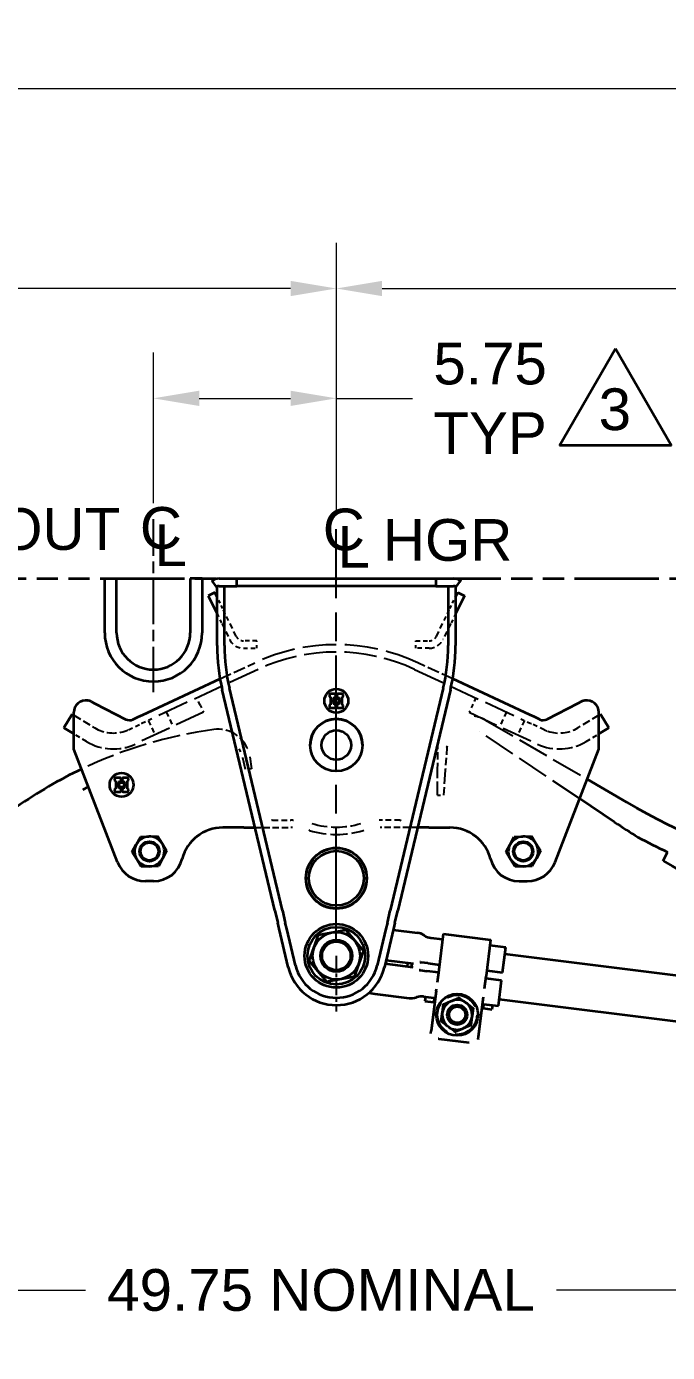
# Model space of a CAD drawing. Header units: inches. Extents: x 8 to 267, y 4 to 172.
# Drawn here: x 104.94 to 125.09, y 76.17 to 117.85 of the extents above; entities that cross this region are included whole.
import ezdxf
from ezdxf.enums import TextEntityAlignment as Align

# ---------------------------------------------------------------- set-up
doc = ezdxf.new("R2010")
doc.units = ezdxf.units.IN
doc.header["$LTSCALE"] = 8
doc.header["$MEASUREMENT"] = 0
for name, pattern in [('CHAIN', [0.7087, 0.4724, -0.0591, 0.1181, -0.0591]), ('DASHED', [0.2067, 0.1654, -0.0413]), ('DOUBLE_DASH_CHAIN', [1.2403, 0.6614, -0.0827, 0.1654, -0.0827, 0.1654, -0.0827])]:
    doc.linetypes.add(name, pattern=pattern)
for name, color, linetype, lineweight in [('Center Mark(Hutchens)', 7, 'Continuous', 25), ('Centerline(Hutchens)', 7, 'Continuous', 25), ('Dimensions(Hutchens)', 7, 'Continuous', 25), ('Hidden Edges(Hutchens)', 7, 'DASHED', 25), ('Phantom Lines(Hutchens)', 7, 'DOUBLE_DASH_CHAIN', 70), ('Sketch Geometry(Hutchens)', 7, 'Continuous', 35), ('Symbols(Hutchens)', 7, 'Continuous', 25), ('Visible Edges(Hutchens)', 7, 'Continuous', 35)]:
    doc.layers.add(name, color=color, linetype=linetype, lineweight=lineweight)
doc.styles.add('Hutchens .164', font='ARIAL.TTF')
doc.dimstyles.new('HUTCHENS STD DIM X.XX', dxfattribs={"dimscale": 8, "dimtxt": 0.164, "dimasz": 0.18, "dimexe": 0.18, "dimexo": 0.0625, "dimgap": 0.09, "dimtad": 0, "dimtih": 1, "dimtoh": 1, "dimrnd": 1e-08, "dimzin": 4, "dimdsep": 46, "dimtxsty": 'Hutchens .164', "dimcen": 0.09, "dimclrd": 211, "dimclre": 211, "dimclrt": 7, "dimadec": 0, "dimazin": 1, "dimtfac": 0.762195, "dimtofl": 0, "dimtmove": 0, "dimatfit": 3, "dimfxl": 0, "dimtolj": 1, "dimtzin": 0, "dimlwd": 9, "dimlwe": 9, "dimarcsym": 0})

# ---------------------------------------------------------------- blocks, each defined once
blk = doc.blocks.new('*D39')
at = {"layer": 'Defpoints', "color": 0, "linetype": 'Continuous'}
for p in [(14.867, 115.898), (164.68, 105.55), (14.867, 91.578)]:
    blk.add_point(p, dxfattribs=at)
at = {"layer": 'Dimensions(Hutchens)', "color": 211, "linetype": 'Continuous', "lineweight": 9}
for p, q in [((14.867, 92.078), (14.867, 117.338)), ((164.68, 106.05), (164.68, 117.338)), ((16.307, 115.898), (86.55, 115.898)), ((163.24, 115.898), (93.06, 115.898))]:
    blk.add_line(p, q, dxfattribs=at)
at = {"layer": 'Dimensions(Hutchens)', "color": 211, "linetype": 'Continuous'}
for points in [[(16.307, 116.138), (16.307, 115.658), (14.867, 115.898)], [(163.24, 116.138), (163.24, 115.658), (164.68, 115.898)]]:
    blk.add_solid(points, dxfattribs=at)
at = {"layer": 'Dimensions(Hutchens)', "color": 7, "linetype": 'Continuous', "lineweight": 9, "insert": (89.805, 115.898), "char_height": 1.312, "attachment_point": 5, "style": 'Hutchens .164'}
blk.add_mtext('\\A1;149.81{\\PREF}', dxfattribs=at)
blk = doc.blocks.new('CL')
at = {"layer": 'Symbols(Hutchens)', "color": 7, "char_height": 0.164, "attachment_point": 5, "style": 'Hutchens .164'}
for s, insert in [('C', (0.0294, -0.0028)), ('L', (0.068, -0.0698))]:
    blk.add_mtext(s, dxfattribs=dict(at, insert=insert))
blk = doc.blocks.new('*D43')
at = {"layer": 'Defpoints', "color": 0, "linetype": 'Continuous'}
for p in [(89.291, 84.206), (139.045, 84.577), (139.045, 78.126)]:
    blk.add_point(p, dxfattribs=at)
at = {"layer": 'Dimensions(Hutchens)', "color": 211, "linetype": 'Continuous', "lineweight": 9}
for p, q in [((139.045, 84.077), (139.045, 76.686)), ((89.291, 83.706), (89.291, 76.686)), ((90.731, 78.126), (106.799, 78.126)), ((137.605, 78.126), (121.597, 78.126))]:
    blk.add_line(p, q, dxfattribs=at)
at = {"layer": 'Dimensions(Hutchens)', "color": 211, "linetype": 'Continuous'}
for points in [[(90.731, 78.366), (90.731, 77.886), (89.291, 78.126)], [(137.605, 78.366), (137.605, 77.886), (139.045, 78.126)]]:
    blk.add_solid(points, dxfattribs=at)
at = {"layer": 'Dimensions(Hutchens)', "color": 7, "linetype": 'Continuous', "lineweight": 9, "insert": (114.198, 78.126), "char_height": 1.312, "attachment_point": 5, "style": 'Hutchens .164'}
blk.add_mtext('\\A1;49.75{ NOMINAL}', dxfattribs=at)
blk = doc.blocks.new('CL HGR')
at = {"layer": 'Symbols(Hutchens)', "color": 7, "char_height": 0.164, "attachment_point": 5, "style": 'Hutchens .164'}
for s, insert in [('C', (0.0294, -0.0028)), ('L', (0.068, -0.0698)), ('HGR', (0.4373, -0.044))]:
    blk.add_mtext(s, dxfattribs=dict(at, insert=insert))
blk = doc.blocks.new('*D54')
at = {"layer": 'Defpoints', "color": 0, "linetype": 'Continuous'}
for p in [(114.68, 109.618), (64.93, 104.423), (114.68, 102.056)]:
    blk.add_point(p, dxfattribs=at)
at = {"layer": 'Dimensions(Hutchens)', "color": 211, "linetype": 'Continuous', "lineweight": 9}
for p, q in [((64.93, 104.923), (64.93, 111.058)), ((114.68, 102.556), (114.68, 111.058)), ((66.37, 109.618), (86.84, 109.618)), ((113.24, 109.618), (92.77, 109.618))]:
    blk.add_line(p, q, dxfattribs=at)
at = {"layer": 'Dimensions(Hutchens)', "color": 211, "linetype": 'Continuous'}
for points in [[(66.37, 109.858), (66.37, 109.378), (64.93, 109.618)], [(113.24, 109.858), (113.24, 109.378), (114.68, 109.618)]]:
    blk.add_solid(points, dxfattribs=at)
at = {"layer": 'Dimensions(Hutchens)', "color": 7, "linetype": 'Continuous', "lineweight": 9, "insert": (89.805, 109.618), "char_height": 1.312, "attachment_point": 5, "style": 'Hutchens .164'}
blk.add_mtext('\\A1;49.75', dxfattribs=at)
blk = doc.blocks.new('*D55')
at = {"layer": 'Defpoints', "color": 0, "linetype": 'Continuous'}
for p in [(158.18, 109.618), (158.18, 102.178), (114.68, 102.056)]:
    blk.add_point(p, dxfattribs=at)
at = {"layer": 'Dimensions(Hutchens)', "color": 211, "linetype": 'Continuous', "lineweight": 9}
for p, q in [((114.68, 102.556), (114.68, 111.058)), ((158.18, 102.678), (158.18, 111.058)), ((116.12, 109.618), (133.472, 109.618)), ((156.74, 109.618), (139.387, 109.618))]:
    blk.add_line(p, q, dxfattribs=at)
at = {"layer": 'Dimensions(Hutchens)', "color": 211, "linetype": 'Continuous'}
for points in [[(116.12, 109.858), (116.12, 109.378), (114.68, 109.618)], [(156.74, 109.858), (156.74, 109.378), (158.18, 109.618)]]:
    blk.add_solid(points, dxfattribs=at)
at = {"layer": 'Dimensions(Hutchens)', "color": 7, "linetype": 'Continuous', "lineweight": 9, "insert": (136.43, 109.618), "char_height": 1.312, "attachment_point": 5, "style": 'Hutchens .164'}
blk.add_mtext('\\A1;43.50', dxfattribs=at)
blk = doc.blocks.new('*D57')
at = {"layer": 'Defpoints', "color": 0, "linetype": 'Continuous'}
for p in [(108.93, 106.165), (108.93, 102.368), (114.68, 102.056)]:
    blk.add_point(p, dxfattribs=at)
at = {"layer": 'Dimensions(Hutchens)', "color": 211, "linetype": 'Continuous', "lineweight": 9}
for p, q in [((108.93, 102.868), (108.93, 107.605)), ((114.68, 102.556), (114.68, 107.605)), ((110.37, 106.165), (113.24, 106.165)), ((114.68, 106.165), (117.073, 106.165))]:
    blk.add_line(p, q, dxfattribs=at)
at = {"layer": 'Dimensions(Hutchens)', "color": 211, "linetype": 'Continuous'}
for points in [[(110.37, 106.405), (110.37, 105.925), (108.93, 106.165)], [(113.24, 106.405), (113.24, 105.925), (114.68, 106.165)]]:
    blk.add_solid(points, dxfattribs=at)
at = {"layer": 'Dimensions(Hutchens)', "color": 7, "linetype": 'Continuous', "lineweight": 9, "insert": (119.514, 106.165), "char_height": 1.312, "attachment_point": 5, "style": 'Hutchens .164'}
blk.add_mtext('\\A1;5.75{\\PTYP}', dxfattribs=at)
blk = doc.blocks.new('FLAG')
at = {"layer": 'Sketch Geometry(Hutchens)'}
for p, q in [((-0.22, -0.1905), (0, 0.1905)), ((0, 0.1905), (0.22, -0.1905)), ((0.22, -0.1905), (-0.22, -0.1905))]:
    blk.add_line(p, q, dxfattribs=at)
at = {"layer": 'Symbols(Hutchens)', "color": 7, "style": 'Hutchens .164'}
blk.add_attdef('NO:', text='', height=0.164, dxfattribs=at).set_placement((-0.0034, -0.0497), align=Align.MIDDLE_CENTER)

msp = doc.modelspace()

# ---------------------------------------------------------------- linework, layer by layer
at = {"layer": 'Center Mark(Hutchens)', "linetype": 'CHAIN', "ltscale": 0.121531}
msp.add_line((114.6796, 88.6401), (114.6796, 86.8885), dxfattribs=at)
at = {"layer": 'Centerline(Hutchens)', "linetype": 'CHAIN', "ltscale": 0.377866}
msp.add_line((108.9296, 96.9253), (108.9296, 102.3683), dxfattribs=at)
at = {"layer": 'Centerline(Hutchens)', "linetype": 'CHAIN', "ltscale": 0.954115}
msp.add_line((114.6796, 89.0606), (114.6796, 102.0561), dxfattribs=at)
at = {"layer": 'Hidden Edges(Hutchens)', "ltscale": 0.074011}
for p, q in [((111.0261, 99.7262), (110.9296, 99.924)), ((118.3332, 99.7262), (118.4296, 99.924))]:
    msp.add_line(p, q, dxfattribs=at)
at = {"layer": 'Hidden Edges(Hutchens)', "ltscale": 0.052941}
for p, q in [((111.1081, 99.5582), (111.0261, 99.7262)), ((118.2512, 99.5582), (118.3332, 99.7262))]:
    msp.add_line(p, q, dxfattribs=at)
at = {"layer": 'Hidden Edges(Hutchens)', "ltscale": 0.083861}
for p, q in [((110.9296, 99.3948), (111.0822, 99.082)), ((118.4296, 99.3948), (118.2771, 99.082))]:
    msp.add_line(p, q, dxfattribs=at)
at = {"layer": 'Hidden Edges(Hutchens)', "ltscale": 0.101038}
for p, q in [((111.2907, 99.1837), (111.1081, 99.5582)), ((118.0686, 99.1837), (118.2512, 99.5582))]:
    msp.add_line(p, q, dxfattribs=at)
at = {"layer": 'Hidden Edges(Hutchens)', "ltscale": 0.132806}
for p, q in [((111.0822, 99.082), (111.3269, 98.5803)), ((111.5354, 98.682), (111.2907, 99.1837)), ((117.8239, 98.682), (118.0686, 99.1837)), ((118.2771, 99.082), (118.0324, 98.5803))]:
    msp.add_line(p, q, dxfattribs=at)
at = {"layer": 'Hidden Edges(Hutchens)', "ltscale": 0.099783}
for p, q in [((112.1796, 98.5416), (111.7601, 98.5416)), ((117.1796, 98.5416), (117.5992, 98.5416)), ((111.7601, 98.3096), (112.1796, 98.3096)), ((117.5992, 98.3096), (117.1796, 98.3096))]:
    msp.add_line(p, q, dxfattribs=at)
at = {"layer": 'Hidden Edges(Hutchens)', "ltscale": 0.055136}
for p, q in [((112.1796, 98.3096), (112.1796, 98.5416)), ((117.1796, 98.3096), (117.1796, 98.5416))]:
    msp.add_line(p, q, dxfattribs=at)
at = {"layer": 'Hidden Edges(Hutchens)', "ltscale": 0.742213}
for p, q in [((112.2195, 97.6449), (108.8844, 96.0927)), ((117.1398, 97.6449), (120.4749, 96.0927))]:
    msp.add_line(p, q, dxfattribs=at)
at = {"layer": 'Hidden Edges(Hutchens)', "ltscale": 0.288743}
for p, q in [((111.0217, 97.3433), (112.1216, 97.8552)), ((118.3376, 97.3433), (117.2377, 97.8552))]:
    msp.add_line(p, q, dxfattribs=at)
at = {"layer": 'Hidden Edges(Hutchens)', "ltscale": 0.093397}
for p, q in [((110.4027, 96.5236), (110.2972, 96.7502)), ((119.0626, 96.75), (118.9571, 96.5233))]:
    msp.add_line(p, q, dxfattribs=at)
at = {"layer": 'Hidden Edges(Hutchens)', "ltscale": 0.71813}
for p, q in [((110.5082, 96.2969), (108.355, 95.2948)), ((118.8516, 96.2967), (121.0048, 95.2945))]:
    msp.add_line(p, q, dxfattribs=at)
at = {"layer": 'Hidden Edges(Hutchens)', "ltscale": 0.118944}
for p, q in [((109.3339, 96.3019), (109.5449, 95.8486)), ((120.0259, 96.3017), (119.8149, 95.8484)), ((108.7673, 96.0382), (108.9783, 95.5849)), ((120.5925, 96.0379), (120.3815, 95.5846))]:
    msp.add_line(p, q, dxfattribs=at)
at = {"layer": 'Hidden Edges(Hutchens)', "ltscale": 0.059422}
for p, q in [((110.4027, 96.5236), (110.5082, 96.2969)), ((118.9571, 96.5233), (118.8516, 96.2967))]:
    msp.add_line(p, q, dxfattribs=at)
at = {"layer": 'Hidden Edges(Hutchens)', "ltscale": 0.183168}
msp.add_line((106.4296, 96.2011), (107.0892, 95.8041), dxfattribs=at)
at = {"layer": 'Hidden Edges(Hutchens)', "ltscale": 0.107317}
msp.add_line((108.144, 95.7481), (108.553, 95.9385), dxfattribs=at)
at = {"layer": 'Hidden Edges(Hutchens)', "ltscale": 0.093761}
for p, q in [((108.8844, 96.0927), (108.553, 95.9385)), ((120.4749, 96.0927), (120.8063, 95.9385))]:
    msp.add_line(p, q, dxfattribs=at)
at = {"layer": 'Hidden Edges(Hutchens)', "ltscale": 0.744298}
msp.add_line((119.3721, 96.0498), (122.5631, 94.1923), dxfattribs=at)
at = {"layer": 'Hidden Edges(Hutchens)', "ltscale": 0.107448}
msp.add_line((121.2158, 95.7479), (120.8063, 95.9385), dxfattribs=at)
at = {"layer": 'Hidden Edges(Hutchens)', "ltscale": 0.183029}
msp.add_line((122.9296, 96.2005), (122.2706, 95.8039), dxfattribs=at)
at = {"layer": 'Hidden Edges(Hutchens)', "ltscale": 0.11152}
msp.add_line((106.8313, 95.3757), (106.4296, 95.6175), dxfattribs=at)
at = {"layer": 'Hidden Edges(Hutchens)', "ltscale": 0.763673}
msp.add_line((122.3266, 93.5808), (119.1819, 95.6934), dxfattribs=at)
at = {"layer": 'Hidden Edges(Hutchens)', "ltscale": 0.111382}
msp.add_line((122.5285, 95.3755), (122.9296, 95.617), dxfattribs=at)
at = {"layer": 'Hidden Edges(Hutchens)', "ltscale": 0.174616}
msp.add_line((117.8639, 94.4762), (117.869, 95.1927), dxfattribs=at)
at = {"layer": 'Hidden Edges(Hutchens)', "ltscale": 0.174961}
msp.add_line((118.156, 95.1906), (118.1046, 94.4745), dxfattribs=at)
at = {"layer": 'Hidden Edges(Hutchens)'}
msp.add_line((118.156, 95.1906), (118.156, 95.1906), dxfattribs=at)
at = {"layer": 'Hidden Edges(Hutchens)', "ltscale": 0.001489}
msp.add_line((111.7452, 94.8665), (111.7443, 94.8703), dxfattribs=at)
at = {"layer": 'Hidden Edges(Hutchens)', "ltscale": 0.298367}
msp.add_line((111.8206, 94.4932), (111.7452, 94.8665), dxfattribs=at)
at = {"layer": 'Hidden Edges(Hutchens)', "ltscale": 0.299877}
msp.add_line((111.9574, 94.8991), (112.0089, 94.5187), dxfattribs=at)
at = {"layer": 'Hidden Edges(Hutchens)', "ltscale": 0.045142}
msp.add_line((112.0089, 94.5187), (111.8206, 94.4932), dxfattribs=at)
at = {"layer": 'Hidden Edges(Hutchens)', "ltscale": 0.321944}
msp.add_line((117.8584, 93.6927), (117.8639, 94.4762), dxfattribs=at)
at = {"layer": 'Hidden Edges(Hutchens)', "ltscale": 0.322228}
msp.add_line((118.1046, 94.4745), (118.0484, 93.6914), dxfattribs=at)
at = {"layer": 'Hidden Edges(Hutchens)', "ltscale": 0.045137}
msp.add_line((117.8584, 93.6927), (118.0484, 93.6914), dxfattribs=at)
at = {"layer": 'Hidden Edges(Hutchens)', "ltscale": 0.136843}
for p, q in [((112.124, 92.6713), (112.6707, 92.6713)), ((117.2353, 92.6713), (116.6886, 92.6713))]:
    msp.add_line(p, q, dxfattribs=at)
at = {"layer": 'Hidden Edges(Hutchens)', "ltscale": 0.136689}
for p, q in [((112.6707, 92.9033), (113.2452, 92.9033)), ((116.6886, 92.9033), (116.1141, 92.9033))]:
    msp.add_line(p, q, dxfattribs=at)
at = {"layer": 'Hidden Edges(Hutchens)', "ltscale": 0.150794}
for p, q in [((112.6707, 92.6713), (113.2452, 92.6713)), ((116.6886, 92.6713), (116.1141, 92.6713))]:
    msp.add_line(p, q, dxfattribs=at)
at = {"layer": 'Hidden Edges(Hutchens)', "ltscale": 0.012306}
for p, q in [((118.0473, 87.1132), (118.024, 87.1309)), ((118.5461, 87.3235), (118.5497, 87.3526)), ((118.9776, 86.9967), (119.0046, 87.0081)), ((117.9531, 86.5647), (117.9801, 86.5761)), ((118.9104, 86.4597), (118.9338, 86.442)), ((118.408, 86.2202), (118.4116, 86.2493))]:
    msp.add_line(p, q, dxfattribs=at)
at = {"layer": 'Hidden Edges(Hutchens)', "ltscale": 0.129663}
for p, q in [((118.5461, 87.3235), (118.0473, 87.1132)), ((118.0473, 87.1132), (117.9801, 86.5761)), ((118.9104, 86.4597), (118.9776, 86.9967)), ((118.4116, 86.2493), (118.9104, 86.4597))]:
    msp.add_line(p, q, dxfattribs=at)
at = {"layer": 'Hidden Edges(Hutchens)', "ltscale": 0.129651}
for p, q in [((118.9776, 86.9968), (118.5461, 87.3235)), ((117.9802, 86.5761), (118.4116, 86.2493))]:
    msp.add_line(p, q, dxfattribs=at)
at = {"layer": 'Hidden Edges(Hutchens)', "ltscale": 0.075964, "flags": 128}
for points in [[(108.553, 95.9385), (108.5418, 95.9443)], [(120.8063, 95.9385), (120.8174, 95.9443)]]:
    msp.add_lwpolyline(points, dxfattribs=at)
at = {"layer": 'Hidden Edges(Hutchens)', "ltscale": 0.030571, "flags": 128}
msp.add_lwpolyline([(121.0742, 96.0697), (121.0649, 96.0733)], dxfattribs=at)
at = {"layer": 'Hidden Edges(Hutchens)', "ltscale": 0.792523, "flags": 128}
msp.add_lwpolyline([(111.6795, 95.0544), (111.6237, 95.1482)], dxfattribs=at)
at = {"layer": 'Hidden Edges(Hutchens)', "ltscale": 0.089693, "flags": 128}
msp.add_lwpolyline([(111.6795, 95.0544), (111.6825, 95.0484)], dxfattribs=at)
at = {"layer": 'Hidden Edges(Hutchens)', "ltscale": 0.101731, "flags": 128}
msp.add_lwpolyline([(111.8803, 95.1683), (111.8854, 95.1566)], dxfattribs=at)
at = {"layer": 'Hidden Edges(Hutchens)', "ltscale": 0.401905, "flags": 128}
msp.add_lwpolyline([(117.869, 95.1927), (117.8718, 95.2612)], dxfattribs=at)
at = {"layer": 'Hidden Edges(Hutchens)', "ltscale": 0.31875, "flags": 128}
msp.add_lwpolyline([(118.156, 95.1906), (118.1721, 95.2417)], dxfattribs=at)
at = {"layer": 'Hidden Edges(Hutchens)', "ltscale": 0.222573, "flags": 128}
for points in [[(112.6707, 92.9033), (112.6386, 92.8933)], [(116.6886, 92.9033), (116.7207, 92.8933)]]:
    msp.add_lwpolyline(points, dxfattribs=at)
at = {"layer": 'Hidden Edges(Hutchens)', "ltscale": 0.150851, "flags": 128}
for points in [[(113.3071, 92.9025), (113.3306, 92.9017)], [(116.0522, 92.9025), (116.0287, 92.9017)]]:
    msp.add_lwpolyline(points, dxfattribs=at)
at = {"layer": 'Hidden Edges(Hutchens)', "ltscale": 0.13616, "flags": 128}
for points in [[(113.8413, 92.5804), (113.8189, 92.5873)], [(115.518, 92.5804), (115.5404, 92.5873)]]:
    msp.add_lwpolyline(points, dxfattribs=at)
at = {"layer": 'Hidden Edges(Hutchens)', "ltscale": 0.778939}
msp.add_circle((118.4789, 86.7864), 0.615, dxfattribs=at)
at = {"layer": 'Hidden Edges(Hutchens)', "ltscale": 0.55774}
msp.add_circle((118.4789, 86.7864), 0.2936, dxfattribs=at)
at = {"layer": 'Hidden Edges(Hutchens)', "ltscale": 0.128086}
for centre, start, end in [((111.7601, 98.7916), 206, 270), ((117.5992, 98.7916), 270, 334)]:
    msp.add_arc(centre, 0.482, start, end, dxfattribs=at)
at = {"layer": 'Hidden Edges(Hutchens)', "ltscale": 0.066386}
for centre, start, end in [((111.7601, 98.7916), 206, 270), ((117.5992, 98.7916), 270, 334)]:
    msp.add_arc(centre, 0.25, start, end, dxfattribs=at)
at = {"layer": 'Hidden Edges(Hutchens)', "ltscale": 0.798504}
msp.add_arc((114.6796, 92.3588), 6.0625, 65.04207, 114.95793, dxfattribs=at)
at = {"layer": 'Hidden Edges(Hutchens)', "ltscale": 0.767947}
msp.add_arc((114.6796, 92.3588), 5.8305, 65.04207, 114.95793, dxfattribs=at)
at = {"layer": 'Hidden Edges(Hutchens)', "ltscale": 0.105451}
msp.add_arc((118.869, 95.1856), 1, 59.79517, 85.19601, dxfattribs=at)
at = {"layer": 'Hidden Edges(Hutchens)', "ltscale": 0.658948}
msp.add_arc((112.715, 81.8489), 14.03, 97.70987, 115.50932, dxfattribs=at)
at = {"layer": 'Hidden Edges(Hutchens)', "ltscale": 0.231868}
for centre, start, end in [((107.6693, 96.768), 238.95793, 288.57856), ((121.6905, 96.7678), 251.42144, 301.04207)]:
    msp.add_arc(centre, 1.125, start, end, dxfattribs=at)
at = {"layer": 'Hidden Edges(Hutchens)', "ltscale": 0.029722}
for centre, start, end in [((107.6693, 96.768), 288.57856, 294.95793), ((121.6905, 96.7678), 245.04207, 251.42144)]:
    msp.add_arc(centre, 1.125, start, end, dxfattribs=at)
at = {"layer": 'Hidden Edges(Hutchens)', "ltscale": 0.306081}
msp.add_arc((110.9669, 94.7611), 1, 24.02698, 97.70958, dxfattribs=at)
at = {"layer": 'Hidden Edges(Hutchens)', "ltscale": 0.378042}
for centre, start, end in [((107.6693, 96.768), 238.95793, 294.95793), ((121.6905, 96.7678), 245.04207, 301.04207)]:
    msp.add_arc(centre, 1.625, start, end, dxfattribs=at)
at = {"layer": 'Hidden Edges(Hutchens)', "ltscale": 0.014642}
for centre, start, end in [((113.2452, 90.6713), 88.41052, 90), ((116.1141, 90.6713), 90, 91.58948)]:
    msp.add_arc(centre, 2.232, start, end, dxfattribs=at)
at = {"layer": 'Hidden Edges(Hutchens)', "ltscale": 0.01311}
for centre, start, end in [((113.2452, 90.6713), 88.41052, 90), ((116.1141, 90.6713), 90, 91.58948)]:
    msp.add_arc(centre, 2, start, end, dxfattribs=at)
at = {"layer": 'Hidden Edges(Hutchens)', "ltscale": 0.405241}
msp.add_arc((114.6796, 95.2651), 2.8125, 252.65856, 287.34144, dxfattribs=at)
at = {"layer": 'Hidden Edges(Hutchens)', "ltscale": 0.371805}
msp.add_arc((114.6796, 95.2651), 2.5805, 252.65856, 287.34144, dxfattribs=at)
at = {"layer": 'Hidden Edges(Hutchens)', "ltscale": 0.116771}
for start, end in [(112.86621, 172.86621), (52.86621, 112.86621), (352.86621, 52.86621), (172.86621, 232.86621), (292.86621, 352.86621), (232.86621, 292.86621)]:
    msp.add_arc((118.4789, 86.7864), 0.4688, start, end, dxfattribs=at)
at = {"layer": 'Phantom Lines(Hutchens)', "lineweight": 35, "ltscale": 0.501139}
msp.add_line((12.7748, 100.4971), (171.895, 100.4971), dxfattribs=at)
at = {"layer": 'Visible Edges(Hutchens)'}
for p, q in [((107.3984, 98.794), (107.3984, 100.4971)), ((107.3984, 100.4971), (107.7734, 100.4971)), ((107.7734, 98.794), (107.7734, 100.4971)), ((110.0859, 100.4971), (110.0859, 98.794)), ((110.4609, 100.4971), (110.0859, 100.4971)), ((110.4609, 100.4971), (110.4609, 98.794)), ((110.9921, 100.4971), (111.5546, 100.4971)), ((111.5546, 100.4971), (111.9296, 100.4971)), ((111.5546, 100.2651), (111.5546, 100.4971)), ((111.9296, 100.4971), (114.6484, 100.4971)), ((114.6484, 100.4971), (114.7109, 100.4971)), ((114.6796, 100.4658), (114.6484, 100.4971)), ((114.7109, 100.4971), (114.6796, 100.4658)), ((114.7109, 100.4971), (117.4296, 100.4971)), ((117.4296, 100.4971), (117.8046, 100.4971)), ((117.8046, 100.4971), (118.3671, 100.4971)), ((117.8046, 100.4971), (117.8046, 100.2651)), ((110.8636, 100.0594), (110.7719, 100.0146)), ((110.91, 100.2391), (110.7767, 100.429)), ((110.9296, 99.924), (110.8636, 100.0594)), ((110.9296, 98.3901), (110.9296, 100.2507)), ((110.9921, 100.2651), (111.5546, 100.2651)), ((111.1616, 98.3901), (111.1616, 100.2651)), ((111.9296, 100.2651), (111.5546, 100.2651)), ((117.4296, 100.2651), (111.9296, 100.2651)), ((117.8046, 100.2651), (117.4296, 100.2651)), ((117.8046, 100.2651), (118.3671, 100.2651)), ((118.1976, 100.2651), (118.1976, 98.3901)), ((118.4296, 100.2507), (118.4296, 98.3901)), ((118.4296, 99.924), (118.4957, 100.0594)), ((118.4493, 100.2391), (118.5826, 100.429)), ((118.4957, 100.0594), (118.5874, 100.0146)), ((110.7719, 100.0146), (110.6551, 99.9577)), ((110.6551, 99.9577), (110.8176, 99.6245)), ((118.7042, 99.9577), (118.5417, 99.6245)), ((118.5874, 100.0146), (118.7042, 99.9577)), ((110.8176, 99.6245), (110.8995, 99.4565)), ((110.8995, 99.4565), (110.9296, 99.3948)), ((118.4598, 99.4565), (118.4296, 99.3948)), ((118.5417, 99.6245), (118.4598, 99.4565)), ((108.5934, 96.2131), (111.0217, 97.3433)), ((120.7659, 96.2131), (118.3376, 97.3433)), ((112.7459, 90.0606), (111.0929, 96.9998)), ((112.9844, 90.0606), (111.3186, 97.0535)), ((114.4609, 96.8432), (114.4609, 96.812)), ((114.6328, 96.8745), (114.4921, 96.8745)), ((114.4921, 96.7807), (114.4969, 96.7807)), ((114.4969, 96.7807), (114.4969, 96.5307)), ((114.6219, 96.7807), (114.6328, 96.7807)), ((114.6219, 96.7743), (114.6219, 96.7807)), ((114.664, 96.812), (114.664, 96.8432)), ((114.6953, 96.8432), (114.6953, 96.812)), ((114.8671, 96.8745), (114.7265, 96.8745)), ((114.7265, 96.7807), (114.7374, 96.7807)), ((114.7374, 96.7807), (114.7374, 96.7743)), ((114.8624, 96.5307), (114.8624, 96.7807)), ((114.8624, 96.7807), (114.8671, 96.7807)), ((114.8984, 96.812), (114.8984, 96.8432)), ((118.0407, 97.0535), (116.3749, 90.0606)), ((118.2663, 96.9998), (116.6134, 90.0606)), ((106.4296, 95.1401), (106.4296, 96.2963)), ((106.9751, 96.6303), (107.0855, 96.574)), ((107.0855, 96.574), (108.066, 96.0736)), ((114.4609, 96.4995), (114.4609, 96.4682)), ((114.4969, 96.5307), (114.4921, 96.5307)), ((114.4921, 96.437), (114.6328, 96.437)), ((114.6219, 96.5307), (114.6219, 96.5371)), ((114.6328, 96.5307), (114.6219, 96.5307)), ((114.664, 96.4682), (114.664, 96.4995)), ((114.6953, 96.4995), (114.6953, 96.4682)), ((114.7374, 96.5307), (114.7265, 96.5307)), ((114.7265, 96.437), (114.8671, 96.437)), ((114.7374, 96.5371), (114.7374, 96.5307)), ((114.8671, 96.5307), (114.8624, 96.5307)), ((114.8984, 96.4682), (114.8984, 96.4995)), ((122.2738, 96.574), (121.2933, 96.0736)), ((122.3842, 96.6303), (122.2738, 96.574)), ((122.9296, 95.1401), (122.9296, 96.2963)), ((106.1171, 95.8056), (106.375, 96.234)), ((106.375, 96.234), (106.4296, 96.2011)), ((108.2851, 96.0697), (108.4551, 96.1488)), ((108.4551, 96.1488), (108.5934, 96.2131)), ((120.9042, 96.1488), (120.7659, 96.2131)), ((121.0742, 96.0697), (120.9042, 96.1488)), ((122.9848, 96.2337), (122.9296, 96.2005)), ((123.2426, 95.8054), (122.9848, 96.2337)), ((106.4296, 95.6175), (106.1171, 95.8056)), ((122.9296, 95.617), (123.2426, 95.8054)), ((107.8053, 91.5832), (106.4296, 95.1401)), ((113.8566, 95.2651), (113.8566, 95.2651)), ((115.5026, 95.2651), (115.5026, 95.2651)), ((121.554, 91.5832), (122.9296, 95.1401)), ((107.8828, 94.2338), (107.7421, 94.2338)), ((108.1171, 94.2338), (107.9765, 94.2338)), ((107.7109, 94.2026), (107.7109, 94.1721)), ((107.7109, 93.8581), (107.7109, 93.8276)), ((107.7421, 94.1408), (107.7469, 94.1408)), ((107.7469, 93.8893), (107.7421, 93.8893)), ((107.7421, 93.7963), (107.8828, 93.7963)), ((107.7469, 94.1408), (107.7469, 93.8893)), ((107.8719, 94.1408), (107.8828, 94.1408)), ((107.8719, 94.1336), (107.8719, 94.1408)), ((107.8719, 93.8893), (107.8719, 93.8965)), ((107.8828, 93.8893), (107.8719, 93.8893)), ((107.914, 94.1721), (107.914, 94.2026)), ((107.914, 93.8276), (107.914, 93.8581)), ((107.9453, 94.2026), (107.9453, 94.1721)), ((107.9453, 93.8581), (107.9453, 93.8276)), ((107.9765, 94.1408), (107.9874, 94.1408)), ((107.9874, 93.8893), (107.9765, 93.8893)), ((107.9765, 93.7963), (108.1171, 93.7963)), ((107.9874, 94.1408), (107.9874, 94.1336)), ((107.9874, 93.8965), (107.9874, 93.8893)), ((108.1124, 93.8893), (108.1124, 94.1408)), ((108.1124, 94.1408), (108.1171, 94.1408)), ((108.1171, 93.8893), (108.1124, 93.8893)), ((108.1484, 94.1721), (108.1484, 94.2026)), ((108.1484, 93.8276), (108.1484, 93.8581)), ((122.5631, 94.1923), (123.797, 93.4741)), ((123.4283, 92.8407), (122.3266, 93.5808)), ((111.7754, 92.6713), (111.1082, 92.6713)), ((111.7754, 92.6713), (111.8046, 92.6713)), ((111.8046, 92.6713), (112.124, 92.6713)), ((117.5546, 92.6713), (117.2353, 92.6713)), ((117.5839, 92.6713), (117.5546, 92.6713)), ((117.5839, 92.6713), (118.2511, 92.6713)), ((108.2634, 91.9042), (108.3912, 92.1428)), ((108.3912, 92.1428), (108.5191, 92.3815)), ((108.5191, 92.3815), (108.7898, 92.3901)), ((108.7898, 92.3901), (109.0604, 92.3987)), ((109.0604, 92.3987), (109.2032, 92.1686)), ((109.2032, 92.1686), (109.3459, 91.9385)), ((120.0134, 91.9042), (120.1412, 92.1428)), ((120.1412, 92.1428), (120.2691, 92.3815)), ((120.2691, 92.3815), (120.5398, 92.3901)), ((120.5398, 92.3901), (120.8104, 92.3987)), ((120.8104, 92.3987), (120.9532, 92.1686)), ((120.9532, 92.1686), (121.0959, 91.9385)), ((108.4061, 91.6741), (108.2634, 91.9042)), ((109.3459, 91.9385), (109.218, 91.6998)), ((120.1561, 91.6741), (120.0134, 91.9042)), ((121.0959, 91.9385), (120.968, 91.6998)), ((124.9579, 91.6301), (125.0874, 91.9007)), ((108.5489, 91.444), (108.4061, 91.6741)), ((108.8195, 91.4526), (108.5489, 91.444)), ((109.0902, 91.4612), (108.8195, 91.4526)), ((109.218, 91.6998), (109.0902, 91.4612)), ((120.2989, 91.444), (120.1561, 91.6741)), ((120.5695, 91.4526), (120.2989, 91.444)), ((120.8402, 91.4612), (120.5695, 91.4526)), ((120.968, 91.6998), (120.8402, 91.4612)), ((108.9296, 90.9838), (108.6796, 90.9838)), ((120.4296, 90.9838), (120.6796, 90.9838)), ((112.7459, 90.0606), (112.8363, 89.6808)), ((112.9844, 90.0606), (113.0748, 89.6808)), ((116.2845, 89.6808), (116.3749, 90.0606)), ((116.523, 89.6808), (116.6134, 90.0606)), ((112.8832, 89.4838), (112.8363, 89.6808)), ((113.1217, 89.4838), (113.0748, 89.6808)), ((116.2845, 89.6808), (116.2376, 89.4838)), ((116.523, 89.6808), (116.476, 89.4838)), ((113.1699, 88.2805), (112.8832, 89.4838)), ((113.3956, 88.3342), (113.1217, 89.4838)), ((113.8272, 88.4873), (114.1211, 89.302)), ((114.1211, 89.302), (114.9736, 89.4547)), ((114.9736, 89.4547), (115.5321, 88.7928)), ((116.2376, 89.4838), (115.9637, 88.3342)), ((116.476, 89.4838), (116.1894, 88.2805)), ((116.4697, 89.4571), (117.2266, 89.3624)), ((117.448, 89.2786), (117.4305, 89.2896)), ((117.6519, 89.2058), (118.02, 89.1598)), ((118.0415, 89.3314), (117.8994, 88.1962)), ((118.0415, 89.3314), (119.5299, 89.1451)), ((115.5321, 88.7928), (115.2381, 87.9782)), ((119.5299, 89.1451), (119.3878, 88.0099)), ((119.5084, 88.9735), (120.0046, 88.9114)), ((119.9045, 88.1121), (120.0046, 88.9114)), ((114.3857, 87.8255), (113.8272, 88.4873)), ((117.0905, 88.2754), (116.2143, 88.385)), ((116.2435, 88.5073), (117.106, 88.3994)), ((116.9118, 88.2977), (116.9273, 88.4218)), ((117.0514, 88.4062), (117.0358, 88.2822)), ((117.3235, 88.4352), (117.3149, 88.4362)), ((117.3235, 88.4352), (117.3421, 88.4328)), ((117.5519, 88.4066), (117.3422, 88.4328)), ((117.5519, 88.4066), (117.92, 88.3605)), ((119.9784, 88.7025), (128.5615, 87.6283)), ((115.2381, 87.9782), (114.3857, 87.8255)), ((117.2839, 88.1882), (117.2925, 88.1871)), ((117.3111, 88.1848), (117.2925, 88.1871)), ((117.3111, 88.1848), (117.5208, 88.1585)), ((117.889, 88.1124), (117.5208, 88.1585)), ((117.8985, 88.1887), (117.8503, 87.8036)), ((117.8994, 88.1962), (117.8985, 88.1887)), ((119.3387, 87.6173), (119.3869, 88.0024)), ((119.3878, 88.0099), (119.3869, 88.0024)), ((119.4084, 88.1742), (119.9045, 88.1121)), ((119.8735, 87.8641), (119.3774, 87.9262)), ((119.7734, 87.0648), (119.8735, 87.8641)), ((115.7007, 87.4712), (115.885, 87.4482)), ((115.885, 87.4482), (116.97, 87.3124)), ((117.2052, 87.339), (117.1855, 87.3326)), ((117.4208, 87.3592), (117.4791, 87.352)), ((117.4791, 87.352), (117.4623, 87.218)), ((117.4623, 87.218), (117.7414, 87.1831)), ((117.4791, 87.352), (117.7582, 87.317)), ((117.8163, 87.5322), (117.6604, 86.2863)), ((117.7582, 87.317), (117.7414, 87.1831)), ((117.7414, 87.1831), (117.7722, 87.1792)), ((117.7889, 87.3132), (117.7582, 87.317)), ((118.0471, 87.1133), (118.2767, 87.2101)), ((118.2767, 87.2101), (118.3166, 87.227)), ((118.3166, 87.227), (118.5461, 87.3238)), ((118.5461, 87.3238), (118.7447, 87.1734)), ((118.7447, 87.1734), (118.7793, 87.1472)), ((118.7793, 87.1472), (118.9779, 86.9969)), ((119.1488, 86.1), (119.3047, 87.3459)), ((119.2773, 87.1269), (119.2776, 87.1269)), ((119.3086, 87.123), (119.2776, 87.1269)), ((119.3086, 87.123), (119.2918, 86.989)), ((119.3086, 87.123), (119.5876, 87.0881)), ((119.7996, 87.2737), (128.3826, 86.1995)), ((117.9799, 86.576), (118.0108, 86.8232)), ((118.0108, 86.8232), (118.0162, 86.8662)), ((118.0162, 86.8662), (118.0471, 87.1133)), ((118.9415, 86.7067), (118.9106, 86.4595)), ((118.9469, 86.7497), (118.9415, 86.7067)), ((118.9779, 86.9969), (118.9469, 86.7497)), ((119.2606, 86.9929), (119.2608, 86.9929)), ((119.2608, 86.9929), (119.2918, 86.989)), ((119.2918, 86.989), (119.5709, 86.9541)), ((119.5876, 87.0881), (119.5709, 86.9541)), ((119.5876, 87.0881), (119.7734, 87.0648)), ((117.6497, 86.2008), (117.6604, 86.2863)), ((118.1785, 86.4256), (117.9799, 86.576)), ((118.213, 86.3994), (118.1785, 86.4256)), ((118.4116, 86.2491), (118.213, 86.3994)), ((118.6411, 86.3459), (118.4116, 86.2491)), ((118.6811, 86.3627), (118.6411, 86.3459)), ((118.9106, 86.4595), (118.6811, 86.3627)), ((117.8975, 86.0328), (118.8565, 85.9128)), ((119.1381, 86.0145), (119.1488, 86.1))]:
    msp.add_line(p, q, dxfattribs=at)
at = {"layer": 'Visible Edges(Hutchens)', "flags": 128}
for points in [[(110.7767, 100.429), (110.759, 100.4158)], [(110.8636, 100.0594), (110.8601, 100.0671)], [(118.4957, 100.0594), (118.4991, 100.0671)], [(118.5826, 100.429), (118.6003, 100.4158)], [(106.8858, 93.9606), (106.708, 93.8577)], [(117.3149, 88.4362), (117.3065, 88.4372)], [(117.0905, 88.2754), (117.0976, 88.2693)], [(117.8163, 87.5322), (117.8248, 87.5999)], [(119.3387, 87.6173), (119.3377, 87.609)], [(117.8975, 86.0328), (117.8802, 86.0352)], [(119.1381, 86.0145), (119.1362, 86.0043)]]:
    msp.add_lwpolyline(points, dxfattribs=at)
at = {"layer": 'Visible Edges(Hutchens)'}
for centre, radius in [((114.6796, 96.6557), 0.375), ((114.6796, 96.6557), 0.0781), ((114.6796, 95.2651), 0.823), ((114.6796, 95.2651), 0.465), ((107.9296, 94.0151), 0.375), ((107.9296, 94.0151), 0.0781), ((108.8046, 91.9213), 0.3126), ((108.8046, 91.9213), 0.3125), ((108.8046, 91.9213), 0.28), ((120.5546, 91.9213), 0.3126), ((120.5546, 91.9213), 0.3125), ((120.5546, 91.9213), 0.28), ((114.6796, 91.0776), 0.9575), ((114.6796, 91.0776), 0.95), ((114.6796, 91.0776), 0.861), ((114.6796, 88.6401), 1), ((114.6796, 88.6401), 0.9041), ((114.6796, 88.6401), 0.7448), ((114.6796, 88.6401), 0.5), ((114.6796, 88.6401), 0.4501), ((118.4789, 86.7864), 0.6563), ((118.4789, 86.7864), 0.3125), ((118.4789, 86.7864), 0.2565)]:
    msp.add_circle(centre, radius, dxfattribs=at)
for centre, radius, start, end in [((110.9921, 100.1221), 0.375, 90, 125.0676), ((118.3671, 100.1221), 0.375, 54.9324, 90), ((110.9921, 100.1221), 0.143, 90, 125.0676), ((118.3671, 100.1221), 0.143, 54.9324, 90), ((108.9296, 98.794), 1.5312, 180, 0), ((108.9296, 98.794), 1.1562, 180, 0), ((116.9296, 98.3901), 6, 180, 193.39816), ((116.9296, 98.3901), 5.768, 180, 193.39816), ((112.4296, 98.3901), 5.768, 346.60184, 0), ((112.4296, 98.3901), 6, 346.60184, 0), ((114.4921, 96.8432), 0.0312, 90, 180), ((114.4921, 96.812), 0.0313, 180, 270), ((114.6796, 96.6557), 0.117, 126.89406, 233.10594), ((114.5906, 96.7743), 0.0312, 306.89406, 0), ((114.6328, 96.8432), 0.0312, 0, 90), ((114.6328, 96.812), 0.0313, 270, 0), ((114.7265, 96.8432), 0.0313, 90, 180), ((114.7265, 96.812), 0.0312, 180, 270), ((114.7686, 96.7743), 0.0312, 180, 233.10594), ((114.6796, 96.6557), 0.117, 306.89406, 53.10594), ((114.8671, 96.8432), 0.0312, 0, 90), ((114.8671, 96.812), 0.0313, 270, 0), ((106.8046, 96.2963), 0.375, 80.5715, 180), ((106.8046, 96.2963), 0.375, 62.96431, 80.5715), ((114.4921, 96.4995), 0.0313, 90, 180), ((114.4921, 96.4682), 0.0313, 180, 270), ((114.5906, 96.5371), 0.0312, 0, 53.10594), ((114.6328, 96.4995), 0.0312, 0, 90), ((114.6328, 96.4682), 0.0312, 270, 0), ((114.7265, 96.4995), 0.0312, 90, 180), ((114.7265, 96.4682), 0.0313, 180, 270), ((114.7686, 96.5371), 0.0312, 126.89406, 180), ((114.8671, 96.4995), 0.0312, 0, 90), ((114.8671, 96.4682), 0.0313, 270, 0), ((122.5546, 96.2963), 0.375, 99.4285, 117.03569), ((122.5546, 96.2963), 0.375, 0, 99.4285), ((108.1796, 96.2963), 0.25, 242.96431, 294.95793), ((114.6796, 95.2651), 0.823, 0, 180), ((121.1796, 96.2963), 0.25, 245.04207, 297.03569), ((112.715, 81.8489), 14.03, 115.50932, 125.16638), ((107.7421, 94.2026), 0.0313, 90, 180), ((107.8828, 94.2026), 0.0313, 0, 90), ((107.9765, 94.2026), 0.0313, 90, 180), ((108.1171, 94.2026), 0.0313, 0, 90), ((107.7421, 94.1721), 0.0313, 180, 270), ((107.7421, 93.8581), 0.0313, 90, 180), ((107.7421, 93.8276), 0.0313, 180, 270), ((107.9296, 94.0151), 0.117, 126.89406, 233.10594), ((107.8406, 94.1336), 0.0312, 306.89406, 0), ((107.8406, 93.8965), 0.0312, 0, 53.10594), ((107.8828, 94.1721), 0.0313, 270, 0), ((107.8828, 93.8581), 0.0313, 0, 90), ((107.8828, 93.8276), 0.0313, 270, 0), ((107.9765, 94.1721), 0.0313, 180, 270), ((107.9765, 93.8581), 0.0313, 90, 180), ((107.9765, 93.8276), 0.0313, 180, 270), ((108.0186, 94.1336), 0.0312, 180, 233.10594), ((108.0186, 93.8965), 0.0313, 126.89406, 180), ((107.9296, 94.0151), 0.117, 306.89406, 53.10594), ((108.1171, 94.1721), 0.0312, 270, 0), ((108.1171, 93.8581), 0.0313, 0, 90), ((108.1171, 93.8276), 0.0313, 270, 0), ((135.246, 113.1428), 22.7582, 239.79664, 269.59599), ((111.1082, 91.3588), 1.3125, 90, 165.52249), ((118.2511, 91.3588), 1.3125, 14.47751, 90), ((136.5275, 112.3736), 23.5186, 236.15333, 238.2643), ((108.8046, 91.9213), 0.469, 151.81763, 211.81763), ((108.8046, 91.9213), 0.469, 91.81763, 151.81763), ((108.8046, 91.9213), 0.469, 31.81763, 91.81763), ((108.8046, 91.9213), 0.469, 331.81763, 31.81763), ((120.5546, 91.9213), 0.469, 151.81763, 211.81763), ((120.5546, 91.9213), 0.469, 91.81763, 151.81763), ((120.5546, 91.9213), 0.469, 31.81763, 91.81763), ((120.5546, 91.9213), 0.469, 331.81763, 31.81763), ((135.246, 113.1428), 23.5462, 241.90335, 244.4414), ((108.6796, 91.9213), 0.9375, 201.14366, 270), ((108.8046, 91.9213), 0.469, 211.81763, 271.81763), ((108.8046, 91.9213), 0.469, 271.81763, 331.81763), ((108.9296, 91.9213), 0.9375, 270, 345.52249), ((120.4296, 91.9213), 0.9375, 194.47751, 270), ((120.5546, 91.9213), 0.469, 211.81763, 271.81763), ((120.5546, 91.9213), 0.469, 271.81763, 331.81763), ((120.6796, 91.9213), 0.9375, 270, 338.85634), ((137.4552, 112.2544), 24.1152, 238.78625, 251.77587), ((117.1645, 88.8662), 0.5, 57.85849, 82.86621), ((117.714, 89.702), 0.5, 237.85849, 262.86621), ((114.6796, 88.6401), 1.552, 193.39816, 346.60184), ((114.6796, 88.6401), 1.32, 193.39816, 346.60184), ((117.0321, 87.8085), 0.5, 262.86621, 287.87393), ((117.3587, 86.8631), 0.5, 82.86621, 107.87393), ((118.4789, 86.7864), 0.4695, 115.51071, 170.22171), ((118.4789, 86.7864), 0.4695, 55.51071, 110.22171), ((118.4789, 86.7864), 0.4695, 355.51071, 50.22171), ((118.4789, 86.7864), 0.4695, 175.51071, 230.22171), ((118.4789, 86.7864), 0.4695, 295.51071, 350.22171), ((118.4789, 86.7864), 0.4695, 235.51071, 290.22171)]:
    msp.add_arc(centre, radius, start, end, dxfattribs=at)

# ---------------------------------------------------------------- block references
ref = msp.add_blockref('FLAG', (123.4591, 106.2111), dxfattribs=dict(xscale=8, yscale=8, zscale=8))
ref.add_attrib('NO:_001', '3', (122.9254, 105.1666), dxfattribs={"layer": 'Symbols(Hutchens)', "color": 7, "height": 1.312, "style": 'Hutchens .164'})
at = {"xscale": 8, "yscale": 8, "zscale": 8}
for name, p in [('CL', (108.9296, 102.1044)), ('CL HGR', (114.6796, 102.0561))]:
    msp.add_blockref(name, p, dxfattribs=at)

# ---------------------------------------------------------------- texts
at = {"layer": 'Symbols(Hutchens)', "color": 7, "insert": (103.0499, 102.0473), "char_height": 1.312, "width": 10.863928, "attachment_point": 5, "style": 'Hutchens .164'}
msp.add_mtext('{BUMP OUT}', dxfattribs=at)

# ---------------------------------------------------------------- dimensions: what is measured, and where the dimension line sits
at = {"layer": 'Dimensions(Hutchens)', "color": 211, "linetype": 'Continuous', "lineweight": 9}
for base, p1, p2, text, override, picture, middle in [((14.8671, 115.8976), (164.6796, 105.5495), (14.8671, 91.5776), '<>{\\PREF}', {"dimtih": 0, "dimtoh": 0, "dimdec": 2, "dimtp": 0, "dimtm": 0, "dimtdec": 2, "dimatfit": 1}, '*D39', (89.8046, 115.8976)), ((108.9296, 106.1653), (114.6796, 102.0561), (108.9296, 102.3683), '<>{\\PTYP}', {"dimtih": 0, "dimtoh": 0, "dimdec": 2, "dimtp": 0, "dimtm": 0, "dimtdec": 2, "dimatfit": 2}, '*D57', (119.5141, 106.1653))]:
    dim = msp.add_linear_dim(base=base, p1=p1, p2=p2, text=text, dimstyle='HUTCHENS STD DIM X.XX', override=override, dxfattribs=at)
    dim.commit()
    dim.dimension.update_dxf_attribs({"geometry": picture, "text_midpoint": middle, "dimtype": 160})
dim = msp.add_linear_dim(base=(114.6796, 109.6181), p1=(64.9296, 104.4225), p2=(114.6796, 102.0561), angle=180, dimstyle='HUTCHENS STD DIM X.XX', override={"dimtih": 0, "dimtoh": 0, "dimdec": 2, "dimtp": 0, "dimtm": 0, "dimtdec": 2, "dimatfit": 1}, dxfattribs=at)
dim.commit()
dim.dimension.update_dxf_attribs({"geometry": '*D54', "text_midpoint": (89.8046, 109.6181), "dimtype": 160})
dim = msp.add_linear_dim(base=(158.1796, 109.6181), p1=(114.6796, 102.0561), p2=(158.1796, 102.178), dimstyle='HUTCHENS STD DIM X.XX', override={"dimtih": 0, "dimtoh": 0, "dimdec": 2, "dimtp": 0, "dimtm": 0, "dimtdec": 2, "dimatfit": 1}, dxfattribs=at)
dim.commit()
dim.dimension.update_dxf_attribs({"geometry": '*D55', "text_midpoint": (136.4296, 109.6181), "dimtype": 160})
dim = msp.add_linear_dim(base=(139.0447, 78.1263), p1=(89.291, 84.2063), p2=(139.0447, 84.5767), angle=180, text='<>{ NOMINAL}', dimstyle='HUTCHENS STD DIM X.XX', override={"dimtih": 0, "dimtoh": 0, "dimdec": 2, "dimtp": 0, "dimtm": 0, "dimtdec": 2, "dimatfit": 1}, dxfattribs=at)
dim.commit()
dim.dimension.update_dxf_attribs({"geometry": '*D43', "text_midpoint": (114.1979, 78.1263), "dimtype": 160})

doc.saveas('drawing.dxf')
